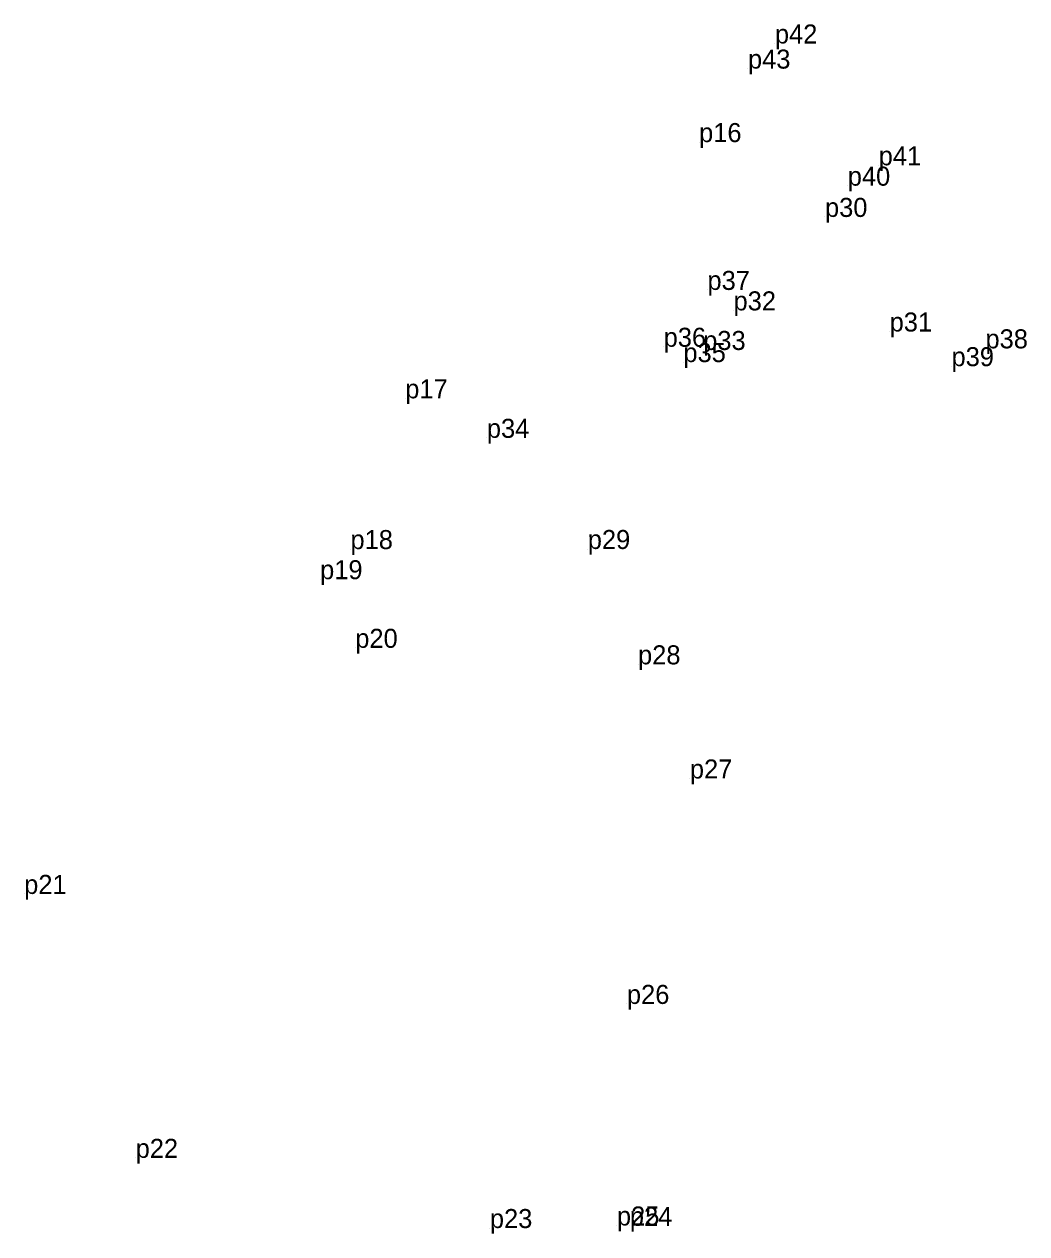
# Model space of a CAD drawing. Extents: x -2 to 54773767, y -1 to 183694297.
# Drawn here: x 552153 to 552247.8, y 1823081 to 1823195.4 of the extents above; entities that cross this region are included whole.
import ezdxf

# ---------------------------------------------------------------- set-up
doc = ezdxf.new("R2010")
doc.units = 0
doc.layers.add('Level 12', color=7, linetype='Continuous')
doc.layers.add('Level 7', color=7, linetype='Continuous')

msp = doc.modelspace()

# ---------------------------------------------------------------- linework, layer by layer
at = {"layer": 'Level 7'}
for p, q in [((552224.001, 1823193.568), (552224.001, 1823193.568)), ((552221.454, 1823191.195), (552221.454, 1823191.195)), ((552216.828, 1823184.244), (552216.828, 1823184.244)), ((552233.817, 1823182.048), (552233.817, 1823182.048)), ((552230.893, 1823180.122), (552230.893, 1823180.122)), ((552228.738, 1823177.168), (552228.738, 1823177.168)), ((552217.62, 1823170.264), (552217.62, 1823170.264)), ((552220.087, 1823168.328), (552220.087, 1823168.328)), ((552234.853, 1823166.331), (552234.853, 1823166.331)), ((552213.475, 1823164.888), (552213.475, 1823164.888)), ((552217.217, 1823164.586), (552217.217, 1823164.586)), ((552243.918, 1823164.738), (552243.918, 1823164.738)), ((552215.342, 1823163.439), (552215.342, 1823163.439)), ((552240.707, 1823163.054), (552240.707, 1823163.054)), ((552189.031, 1823160.011), (552189.031, 1823160.011)), ((552196.753, 1823156.276), (552196.753, 1823156.276)), ((552183.85, 1823145.753), (552183.85, 1823145.753)), ((552206.299, 1823145.764), (552206.299, 1823145.764)), ((552180.978, 1823142.906), (552180.978, 1823142.906)), ((552184.303, 1823136.416), (552184.303, 1823136.416)), ((552211.054, 1823134.854), (552211.054, 1823134.854)), ((552215.958, 1823124.061), (552215.958, 1823124.061)), ((552152.984, 1823113.143), (552152.984, 1823113.143)), ((552210, 1823102.742), (552210, 1823102.742)), ((552163.527, 1823088.183), (552163.527, 1823088.183)), ((552197.038, 1823081.545), (552197.038, 1823081.545)), ((552209.056, 1823081.787), (552209.056, 1823081.787)), ((552210.276, 1823081.749), (552210.276, 1823081.749))]:
    msp.add_line(p, q, dxfattribs=at)

# ---------------------------------------------------------------- texts
at = {"layer": 'Level 12'}
for s, p in [('p42', (552224.001, 1823193.568)), ('p43', (552221.454, 1823191.195)), ('p16', (552216.828, 1823184.244)), ('p41', (552233.817, 1823182.048)), ('p40', (552230.893, 1823180.122)), ('p30', (552228.738, 1823177.168)), ('p37', (552217.62, 1823170.264)), ('p32', (552220.087, 1823168.328)), ('p31', (552234.853, 1823166.331)), ('p36', (552213.475, 1823164.888)), ('p33', (552217.217, 1823164.586)), ('p38', (552243.918, 1823164.738)), ('p35', (552215.342, 1823163.439)), ('p39', (552240.707, 1823163.054)), ('p17', (552189.031, 1823160.011)), ('p34', (552196.753, 1823156.276)), ('p18', (552183.85, 1823145.753)), ('p29', (552206.299, 1823145.764)), ('p19', (552180.978, 1823142.906)), ('p20', (552184.303, 1823136.416)), ('p28', (552211.054, 1823134.854)), ('p27', (552215.958, 1823124.061)), ('p21', (552152.984, 1823113.143)), ('p26', (552210, 1823102.742)), ('p22', (552163.527, 1823088.183)), ('p23', (552197.038, 1823081.545)), ('p25', (552209.056, 1823081.787)), ('p24', (552210.276, 1823081.749))]:
    msp.add_text(s, height=1.8, dxfattribs=at).set_placement(p)

doc.saveas('drawing.dxf')
